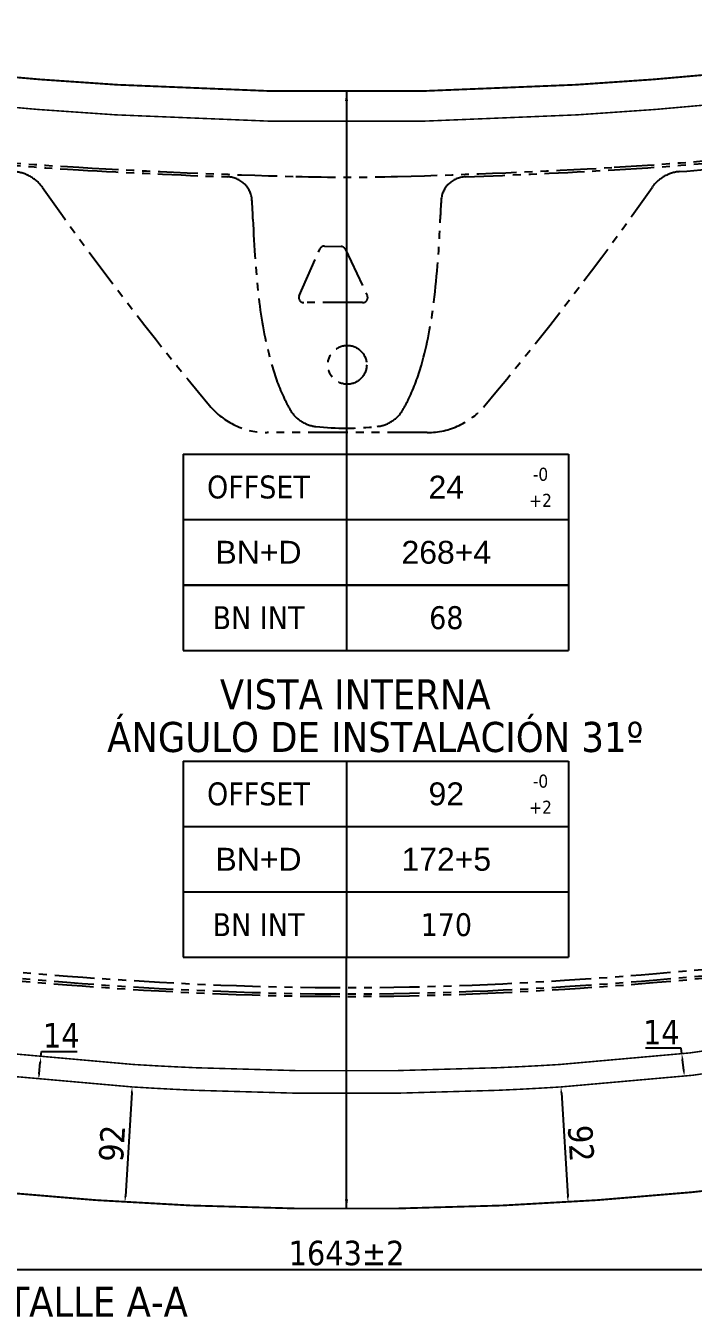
# Model space of a CAD drawing. Header units: millimetres. Extents: x 25 to 16470, y 343 to 6096.
# Drawn here: x 1201 to 1734, y 343 to 1373 of the extents above; entities that cross this region are included whole.
import ezdxf
from ezdxf.enums import TextEntityAlignment as Align

# ---------------------------------------------------------------- set-up
doc = ezdxf.new("R2010")
doc.units = ezdxf.units.MM
doc.linetypes.add('PHANTOM', pattern=[63.5, 31.75, -6.35, 6.35, -6.35, 6.35, -6.35])
for name, color, linetype in [('BN INT', 4, 'PHANTOM'), ('DIM10', 7, 'Continuous'), ('OFFSET', 6, 'Continuous'), ('PERIMETRO', 5, 'Continuous'), ('PHANTOM', 1, 'PHANTOM')]:
    doc.layers.add(name, color=color, linetype=linetype)
doc.styles.add('1', font='tahoma.ttf')
doc.styles.add('TECHNIC', font='tahoma.ttf')
doc.styles.add('USER1', font='arial.ttf', dxfattribs={"width": 0.75})
doc.dimstyles.new('DIM10', dxfattribs={"dimscale": 7.5, "dimtxt": 2.5, "dimasz": 1, "dimexe": 0, "dimexo": 0, "dimgap": 0.4, "dimtad": 1, "dimtoh": 1, "dimdec": 0, "dimzin": 0, "dimdsep": 46, "dimtxsty": 'TECHNIC', "dimcen": 0.1, "dimdle": 1.25, "dimclre": 7, "dimclrt": 7, "dimazin": 0, "dimtfac": 2, "dimtdec": 0, "dimtofl": 0, "dimtmove": 0, "dimatfit": 3, "dimfxl": 1, "dimtvp": 1.5, "dimtolj": 1, "dimtzin": 0, "dimarcsym": 0})

# ---------------------------------------------------------------- blocks, each defined once
blk = doc.blocks.new('IF-TECNICA')
for p, q in [((0, 0), (50.57, 0)), ((0, 0), (0, -17.14)), ((21.43, 0), (21.43, -17.14)), ((50.57, 0), (50.57, -17.14)), ((0, -8.57), (50.57, -8.57)), ((0, -17.14), (50.57, -17.14))]:
    blk.add_line(p, q)
at = {"style": 'TECHNIC'}
for s, height, p in [('OFFSET', 3, (9.87, -4.29)), ('-0', 1.714, (46.88, -2.62)), ('+2', 1.714, (46.88, -6.03))]:
    blk.add_text(s, height=height, dxfattribs=at).set_placement(p, align=Align.MIDDLE)
for tag, p in [('OFFSET', (34.52, -4.29)), ('BN+D', (9.87, -12.86)), ('BN+D', (34.52, -12.86))]:
    blk.add_attdef(tag, text='', height=3, dxfattribs=at).set_placement(p, align=Align.MIDDLE)
blk = doc.blocks.new('*D4')
at = {"layer": 'Defpoints', "color": 0, "transparency": 16777216}
for p in [(635.2, 385.6), (2278.7, 385.4), (2278.7, 380.6)]:
    blk.add_point(p, dxfattribs=at)
at = {"layer": 'DIM10', "color": 7, "lineweight": -2, "transparency": 16777216}
for p, q in [((635.2, 385.6), (635.2, 380.6)), ((2278.7, 385.4), (2278.7, 380.6))]:
    blk.add_line(p, q, dxfattribs=at)
at = {"layer": 'DIM10', "color": 0, "lineweight": -2, "transparency": 16777216}
blk.add_line((639.7, 380.6), (2274.2, 380.6), dxfattribs=at)
at = {"layer": 'DIM10', "color": 0, "transparency": 16777216}
for points in [[(639.7, 381.3), (639.7, 379.8), (635.2, 380.6)], [(2274.2, 381.3), (2274.2, 379.8), (2278.7, 380.6)]]:
    blk.add_solid(points, dxfattribs=at)
at = {"layer": 'DIM10', "color": 7, "transparency": 16777216, "insert": (1456.9, 393.7), "char_height": 19.5, "attachment_point": 5, "style": 'TECHNIC'}
blk.add_mtext('\\A1;1643±2', dxfattribs=at)
blk = doc.blocks.new('*D5')
at = {"layer": 'Defpoints', "color": 0, "transparency": 16777216}
for p in [(1628.2, 526.4), (1633.9, 434.5), (1633.9, 434.5)]:
    blk.add_point(p, dxfattribs=at)
at = {"layer": 'DIM10', "color": 0, "lineweight": -2, "transparency": 16777216}
blk.add_line((1628.5, 521.9), (1633.6, 439), dxfattribs=at)
at = {"layer": 'DIM10', "color": 0, "transparency": 16777216}
for points in [[(1629.2, 521.9), (1627.7, 521.8), (1628.2, 526.4)], [(1634.3, 439.1), (1632.8, 439), (1633.9, 434.5)]]:
    blk.add_solid(points, dxfattribs=at)
at = {"layer": 'DIM10', "color": 7, "transparency": 16777216, "insert": (1644.1, 481.3), "char_height": 19.5, "attachment_point": 5, "rotation": 273.5257, "style": 'TECHNIC'}
blk.add_mtext('\\A1;92', dxfattribs=at)
blk = doc.blocks.new('*D9')
at = {"layer": 'Defpoints', "color": 0, "transparency": 16777216}
for p in [(1285.7, 526.4), (1280, 434.5), (1280, 434.5)]:
    blk.add_point(p, dxfattribs=at)
at = {"layer": 'DIM10', "color": 0, "lineweight": -2, "transparency": 16777216}
blk.add_line((1285.4, 521.9), (1280.3, 439), dxfattribs=at)
at = {"layer": 'DIM10', "color": 0, "transparency": 16777216}
for points in [[(1284.6, 521.9), (1286.1, 521.8), (1285.7, 526.4)], [(1279.5, 439.1), (1281, 439), (1280, 434.5)]]:
    blk.add_solid(points, dxfattribs=at)
at = {"layer": 'DIM10', "color": 7, "transparency": 16777216, "insert": (1269.7, 481.3), "char_height": 19.5, "attachment_point": 5, "rotation": 86.4743, "style": 'TECHNIC'}
blk.add_mtext('\\A1;92', dxfattribs=at)
blk = doc.blocks.new('*D27')
at = {"layer": 'Defpoints', "color": 0, "transparency": 16777216}
for p in [(1212.8, 550.3), (1212.8, 550.3), (1211, 532.4)]:
    blk.add_point(p, dxfattribs=at)
at = {"layer": 'DIM10', "color": 0, "lineweight": -2, "transparency": 16777216}
for p, q in [((1212.8, 550.3), (1213.2, 554.8)), ((1213.2, 554.8), (1241.9, 554.8)), ((1211.4, 536.9), (1212.3, 545.8))]:
    blk.add_line(p, q, dxfattribs=at)
at = {"layer": 'DIM10', "color": 0, "transparency": 16777216}
for points in [[(1211.6, 545.9), (1213.1, 545.7), (1212.8, 550.3)], [(1210.7, 536.9), (1212.2, 536.8), (1211, 532.4)]]:
    blk.add_solid(points, dxfattribs=at)
at = {"layer": 'DIM10', "color": 7, "transparency": 16777216, "insert": (1229.1, 567.6), "char_height": 19.5, "width": 25.354, "attachment_point": 5, "style": 'TECHNIC'}
blk.add_mtext('\\A1;14', dxfattribs=at)
blk = doc.blocks.new('*D28')
at = {"layer": 'Defpoints', "color": 0, "transparency": 16777216}
for p in [(1724.7, 552.8), (1724.7, 552.8), (1726.7, 534.9)]:
    blk.add_point(p, dxfattribs=at)
at = {"layer": 'DIM10', "color": 0, "lineweight": -2, "transparency": 16777216}
for p, q in [((1724.2, 557.3), (1695.6, 557.3)), ((1724.7, 552.8), (1724.2, 557.3)), ((1726.2, 539.4), (1725.2, 548.4))]:
    blk.add_line(p, q, dxfattribs=at)
at = {"layer": 'DIM10', "color": 0, "transparency": 16777216}
for points in [[(1726, 548.4), (1724.5, 548.3), (1724.7, 552.8)], [(1727, 539.5), (1725.5, 539.3), (1726.7, 534.9)]]:
    blk.add_solid(points, dxfattribs=at)
at = {"layer": 'DIM10', "color": 7, "transparency": 16777216, "insert": (1708.4, 570.1), "char_height": 19.5, "width": 25.354, "attachment_point": 5, "style": 'TECHNIC'}
blk.add_mtext('\\A1;14', dxfattribs=at)
blk = doc.blocks.new('IF-TECNICA-2')
for p, q in [((0, 8.57), (50.57, 8.57)), ((0, 8.57), (0, 0)), ((21.43, 8.57), (21.43, 0)), ((50.57, 8.57), (50.57, 0)), ((0, 0), (50.57, 0))]:
    blk.add_line(p, q)
at = {"style": 'TECHNIC'}
for p in [(9.87, 4.29), (34.52, 4.29)]:
    blk.add_attdef('BN+D', text='', height=3, dxfattribs=at).set_placement(p, align=Align.MIDDLE)

msp = doc.modelspace()

# ---------------------------------------------------------------- linework, layer by layer
at = {"layer": 'BN INT'}
msp.add_lwpolyline([(1102, 1272.5, 0.014234), (1243, 1260.3, 0.007685), (1416.3, 1253, 0.013553), (1497.6, 1253, 0.007685), (1670.8, 1260.3, 0.014234), (1811.8, 1272.5, 0.020237), (1995, 1301.2, -0.027083), (2070.2, 1311.9, -0.379751), (2129.6, 1267.9, -0.00755), (2159.2, 1115.1, 0.00203), (2194.5, 919, -0.008412), (2209.9, 825.2, -0.03044), (2214.2, 775, -0.04848), (2211.8, 729.2, -0.004048), (2210.5, 720.9, -0.28995), (2187.7, 695.4, -0.0251), (1977.5, 646.9, -0.022511), (1754, 614.4, -0.014692), (1557.6, 600.7, -0.020088), (1356.3, 600.7, -0.014692), (1159.9, 614.4, -0.022511)], format="xyb", dxfattribs=at)
at = {"layer": 'OFFSET', "const_width": 1.2}
for points in [[(973.4, 571.4, 0.041184), (1285.7, 526.4, 0.004675), (1336.1, 523.7, 0.021422), (1577.8, 523.7, 0.004675), (1628.2, 526.4, 0.041184), (1940.5, 571.4, 0.050869), (2225.5, 668.2, 0.250051), (2242.7, 690.6, 0.001113), (2247.7, 722.1, 0.076276), (2248, 767.7, 0.002569), (2242.2, 805.3, 0.005603), (2221.2, 930, 0.002535), (2175.6, 1176.5, -0.001827), (2144.3, 1345.7, -0.00107), (2143.7, 1349.5, 0.440516), (2108.8, 1371.7, -0.008857), (2060.6, 1359.6, -0.012289), (1953.2, 1337.4, -0.015368), (1827.5, 1318.7, -0.01461), (1641.5, 1302.2, -0.030809), (1272.4, 1302.2, -0.01461), (1086.3, 1318.7, -0.015368)], [(670.2, 696.6, 0.055703), (977.4, 589, 0.041184), (1286.8, 544.3, 0.004675), (1336.8, 541.7, 0.021422), (1577, 541.7, 0.004675), (1627.1, 544.3, 0.041184), (1936.4, 589, 0.055703), (2243.6, 696.6, 0.050044)]]:
    msp.add_lwpolyline(points, format="xyb", dxfattribs=at)
at = {"layer": 'PERIMETRO', "const_width": 1.5}
for points in [[(1824.7, 1342.5, -0.014613), (1640.1, 1326.2, -0.030814), (1273.8, 1326.2, -0.014613), (1089.2, 1342.5, -0.015368)], [(1105.4, 450.8, 0.020384), (1332.1, 431.8, 0.021422), (1581.7, 431.8, 0.020384), (1808.4, 450.8, 0.019362)]]:
    msp.add_lwpolyline(points, format="xyb", dxfattribs=at)
at = {"layer": 'PHANTOM', "color": 1}
for points in [[(1160.6, 621.4, 0.014692), (1356.6, 607.7, 0.020088), (1557.3, 607.7, 0.014692), (1753.3, 621.4, 0.022515), (1976.2, 653.7, 0.025094), (2185.7, 702.1, 0.283878), (2203.4, 721.4, 0.058257), (2207.2, 774.7, 0.030485), (2203, 824.2, 0.008412), (2187.6, 917.8, -0.002029), (2152.3, 1113.9, 0.007549), (2122.7, 1266.4, 0.379751), (2070.9, 1305, 0.027083), (1996.4, 1294.3, -0.020237), (1812.6, 1265.6, -0.009025), (1723, 1256.9, 0.223404), (1700.9, 1244.2, -0.020431), (1567.5, 1070.2, -0.222606), (1521.4, 1048.6), (1458, 1048.6), (1393.6, 1048.6, -0.222606), (1347.5, 1070.2, -0.020421), (1214.1, 1244.2, 0.22351), (1191.9, 1256.8, -0.009137)], [(1812.1, 1270.6, -0.014234), (1670.9, 1258.3, -0.00529), (1551.7, 1252.7, 0.382512), (1532.5, 1234.2, 0.010418), (1531.7, 1218.9, -0.021885), (1526.7, 1152.7, -0.039019), (1516.7, 1102.5, -0.042429), (1506.7, 1075.8, -0.034225), (1501.4, 1066, -0.229132), (1481.5, 1053.5, -0.054702), (1432.4, 1053.5, -0.229132), (1412.4, 1066, -0.034225), (1407.2, 1075.8, -0.042429), (1397.2, 1102.5, -0.039019), (1387.2, 1152.7, -0.021885), (1382.2, 1218.9, 0.010418), (1381.4, 1234.2, 0.382512), (1362.2, 1252.7, -0.00529), (1242.9, 1258.3, -0.014234), (1101.8, 1270.6, -0.020237)], [(1160.1, 616.4, 0.014692), (1356.4, 602.7, 0.020088), (1557.5, 602.7, 0.014692), (1753.8, 616.4, 0.022512)]]:
    msp.add_lwpolyline(points, format="xyb", dxfattribs=at)
msp.add_lwpolyline([(1422.8, 1152.3, -0.537548), (1419.1, 1157.8), (1435.5, 1195, -0.306956), (1439.3, 1197.4), (1452.5, 1197.1, -0.289698), (1456.1, 1194.7), (1473.5, 1157.9, -0.543395), (1469.8, 1152.3)], format="xyb", close=True, dxfattribs=at)
msp.add_circle((1457.5, 1102.7), 15.5, dxfattribs=at)

# ---------------------------------------------------------------- block references
at = {"layer": 'DIM10', "ltscale": 50}
ref = msp.add_blockref('IF-TECNICA', (1326.5, 1031.3), dxfattribs=dict(at, xscale=6.086340000000264, yscale=6.086340000000264, zscale=6.086340000000264))
ref.add_attrib('OFFSET', '24', dxfattribs={"layer": '0', "height": 18.26, "style": 'USER1'}).set_placement((1536.6, 1005.2), align=Align.MIDDLE)
ref.add_attrib('BN+D', '268+4', dxfattribs={"layer": '0', "height": 18.26, "style": 'USER1'}).set_placement((1536.6, 953.1), align=Align.MIDDLE)
ref.add_attrib('BN+D', 'BN+D', dxfattribs={"layer": '0', "height": 18.26, "style": 'USER1'}).set_placement((1386.6, 953.1), align=Align.MIDDLE)
at = {"layer": 'DIM10'}
ref = msp.add_blockref('IF-TECNICA-2', (1326.5, 874.8), dxfattribs=dict(at, xscale=6.086340000000262, yscale=6.086340000000262, zscale=6.086340000000262))
ref.add_attrib('BN+D', 'BN INT', dxfattribs={"layer": '0', "height": 18.26, "style": '1'}).set_placement((1386.6, 900.9), align=Align.MIDDLE)
ref.add_attrib('BN+D', '68', dxfattribs={"layer": '0', "height": 18.26, "style": '1'}).set_placement((1536.6, 900.9), align=Align.MIDDLE)
at = {"layer": 'DIM10', "ltscale": 50}
ref = msp.add_blockref('IF-TECNICA', (1326.5, 786.4), dxfattribs=dict(at, xscale=6.086340000000264, yscale=6.086340000000264, zscale=6.086340000000264))
ref.add_attrib('OFFSET', '92', dxfattribs={"layer": '0', "height": 18.26, "style": 'USER1'}).set_placement((1536.6, 760.3), align=Align.MIDDLE)
ref.add_attrib('BN+D', '172+5', dxfattribs={"layer": '0', "height": 18.26, "style": 'USER1'}).set_placement((1536.6, 708.1), align=Align.MIDDLE)
ref.add_attrib('BN+D', 'BN+D', dxfattribs={"layer": '0', "height": 18.26, "style": 'USER1'}).set_placement((1386.6, 708.1), align=Align.MIDDLE)
at = {"layer": 'DIM10'}
ref = msp.add_blockref('IF-TECNICA-2', (1326.5, 629.9), dxfattribs=dict(at, xscale=6.086340000000262, yscale=6.086340000000262, zscale=6.086340000000262))
ref.add_attrib('BN+D', 'BN INT', dxfattribs={"layer": '0', "height": 18.26, "style": '1'}).set_placement((1386.6, 655.9), align=Align.MIDDLE)
ref.add_attrib('BN+D', '170', dxfattribs={"layer": '0', "height": 18.26, "style": '1'}).set_placement((1536.6, 655.9), align=Align.MIDDLE)

# ---------------------------------------------------------------- texts
at = {"layer": 'DIM10', "style": 'TECHNIC'}
for s, p in [('VISTA INTERNA', (1355.7, 827.8)), ('ÁNGULO DE INSTALACIÓN 31º', (1265.7, 793.7)), ('-MECANIZAR CHAFLÁN A 45 SEGÚN DETALLE A-A', (633.7, 343.1))]:
    msp.add_text(s, height=24, rotation=0, dxfattribs=at).set_placement(p)

# ---------------------------------------------------------------- dimensions: what is measured, and where the dimension line sits
at = {"layer": 'DIM10'}
for p1, p2, picture, middle in [((1211, 532.4), (1212.8, 550.3), '*D27', (1229.1, 567.6)), ((1726.7, 534.9), (1724.7, 552.8), '*D28', (1708.4, 570.1))]:
    dim = msp.add_aligned_dim(p1=p1, p2=p2, distance=0, text='14', dimstyle='DIM10', override={"dimtxt": 2.6, "dimasz": 0.6, "dimexe": 0, "dimexo": 0}, dxfattribs=at)
    dim.commit()
    dim.dimension.update_dxf_attribs({"geometry": picture, "text_midpoint": middle})
for p1, p2, picture, middle in [((1285.7, 526.4), (1280, 434.5), '*D9', (1269.7, 481.3)), ((1628.2, 526.4), (1633.9, 434.5), '*D5', (1644.1, 481.3))]:
    dim = msp.add_aligned_dim(p1=p1, p2=p2, distance=0, dimstyle='DIM10', override={"dimtxt": 2.6, "dimasz": 0.6, "dimexe": 0, "dimexo": 0}, dxfattribs=at)
    dim.commit()
    dim.dimension.update_dxf_attribs({"geometry": picture, "text_midpoint": middle})
dim = msp.add_linear_dim(base=(2278.6688, 380.5514), p1=(635.2006, 385.632), p2=(2278.6688, 385.4351), text='<>±2', dimstyle='DIM10', override={"dimtxt": 2.6, "dimasz": 0.6, "dimexe": 0, "dimexo": 0}, dxfattribs=at)
dim.commit()
dim.dimension.update_dxf_attribs({"geometry": '*D4', "text_midpoint": (1456.9347, 380.5514), "dimtype": 160})

# ---------------------------------------------------------------- leaders
for points in [[(1456.9, 1320.6), (1456.9, 1048.6), (1456.9, 1031.3)], [(1456.9, 429.1), (1456.9, 585.7), (1456.9, 629.9)]]:
    msp.add_leader(points, dimstyle='DIM10', override={"dimgap": 0.6, "dimtad": 0, "dimarcsym": 1}, dxfattribs=at)

doc.saveas('drawing.dxf')
